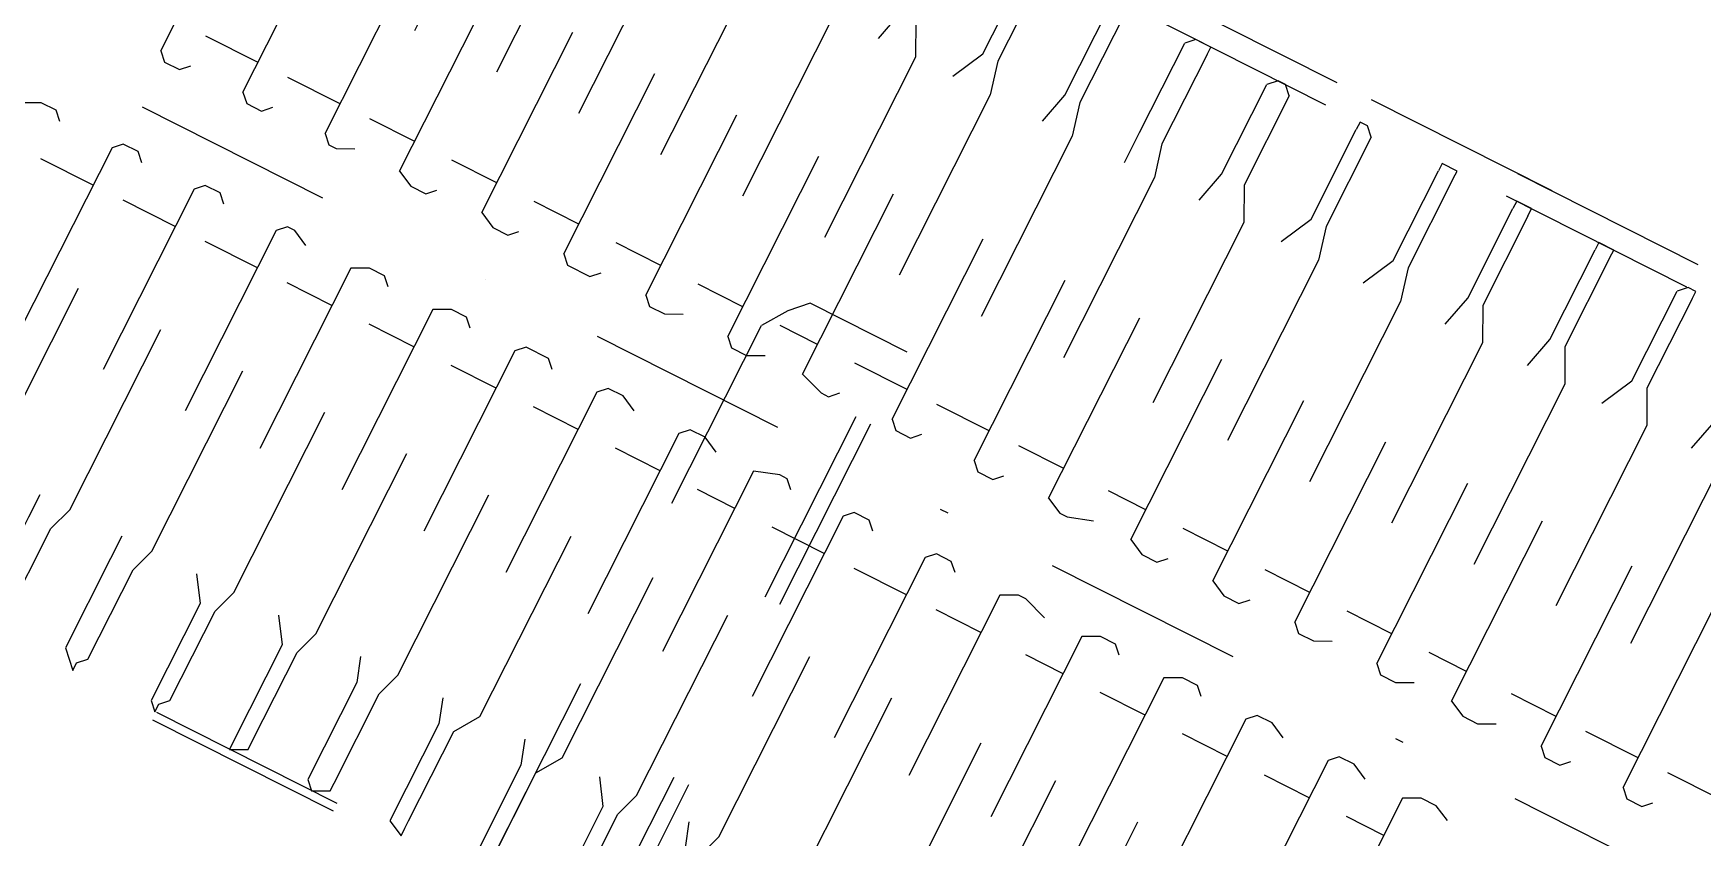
# Model space of a CAD drawing. Header units: metres. Extents: x 0 to 547597, y 0 to 1844684.
# Drawn here: x 543418.364 to 543419.19, y 1844513.316 to 1844513.714 of the extents above; entities that cross this region are included whole.
import ezdxf

# ---------------------------------------------------------------- set-up
doc = ezdxf.new("R2010")
doc.units = ezdxf.units.M
doc.linetypes.add('DASHED', pattern=[0.75, 0.5, -0.25])
doc.layers.add('5_Thep', color=4, linetype='Continuous')
doc.layers.add('TB220kVtuonglai', color=8, linetype='DASHED')

# ---------------------------------------------------------------- blocks, each defined once
blk = doc.blocks.new('MBA220-MB')
at = {"color": 1}
for points in [[(615.81, -2636.82), (628.21, -2636.82), (628.21, -1417.6)], [(615.81, -1417.6), (615.81, -2636.82)], [(615.81, -2636.82), (628.21, -2636.82), (628.21, -1417.6)], [(615.81, -1417.6), (615.81, -2636.82)], [(615.81, -1417.6), (615.81, -2636.82), (615.81, -1417.6)], [(1157.23, -1417.6), (1157.23, -2636.82)], [(1161.36, -1417.6), (1161.36, -2636.82), (1157.23, -2636.82)], [(1157.23, -1417.6), (1157.23, -2636.82)], [(1161.36, -1417.6), (1161.36, -2636.82), (1157.23, -2636.82)], [(1235.75, -1417.6), (1235.75, -2636.82)], [(1235.75, -1417.6), (1235.75, -2636.82)], [(892.72, -1698.64), (892.72, -1574.65)], [(847.25, -1607.72), (847.25, -1636.65)], [(632.34, -1640.78), (681.94, -1640.78), (698.47, -1636.65), (863.79, -1636.65)], [(863.79, -1653.18), (867.92, -1649.05), (867.92, -1640.78), (863.79, -1636.65)], [(863.79, -1653.18), (698.47, -1653.18), (681.94, -1649.05), (632.34, -1649.05)], [(847.25, -1653.18), (847.25, -1682.11)], [(632.34, -1682.11), (681.94, -1682.11), (698.47, -1682.11), (863.79, -1682.11)], [(632.34, -1682.11), (681.94, -1682.11), (698.47, -1682.11), (863.79, -1682.11)], [(863.79, -1698.64), (867.92, -1694.51), (867.92, -1686.24), (863.79, -1682.11)], [(863.79, -1698.64), (867.92, -1694.51), (867.92, -1686.24), (863.79, -1682.11)], [(863.79, -1698.64), (698.47, -1698.64), (681.94, -1694.51), (632.34, -1694.51)], [(863.79, -1698.64), (698.47, -1698.64), (681.94, -1694.51), (632.34, -1694.51)], [(847.25, -1698.64), (847.25, -1723.44)], [(632.34, -1731.71), (681.94, -1731.71), (698.47, -1723.44), (863.79, -1723.44)], [(632.34, -1731.71), (681.94, -1731.71), (698.47, -1723.44), (863.79, -1723.44)], [(863.79, -1748.24), (867.92, -1739.97), (867.92, -1731.71), (863.79, -1723.44)], [(863.79, -1748.24), (867.92, -1739.97), (867.92, -1731.71), (863.79, -1723.44)], [(1148.96, -1731.71), (1099.36, -1731.71), (1086.97, -1723.44), (917.51, -1723.44), (913.38, -1731.71), (913.38, -1739.97), (917.51, -1748.24), (1086.97, -1748.24), (1099.36, -1739.97), (1148.96, -1739.97), (1153.09, -1735.84), (1157.23, -1735.84), (1153.09, -1731.71), (1148.96, -1731.71)], [(1148.96, -1731.71), (1099.36, -1731.71), (1086.97, -1723.44), (917.51, -1723.44), (913.38, -1731.71), (913.38, -1739.97), (917.51, -1748.24), (1086.97, -1748.24), (1099.36, -1739.97), (1148.96, -1739.97), (1153.09, -1735.84), (1157.23, -1735.84), (1153.09, -1731.71), (1148.96, -1731.71)], [(632.34, -1731.71), (628.21, -1731.71), (628.21, -1735.84), (632.34, -1739.97)], [(632.34, -1731.71), (628.21, -1731.71), (628.21, -1735.84), (632.34, -1739.97)], [(863.79, -1748.24), (698.47, -1748.24), (681.94, -1739.97), (632.34, -1739.97)], [(863.79, -1748.24), (698.47, -1748.24), (681.94, -1739.97), (632.34, -1739.97)], [(847.25, -1748.24), (847.25, -1768.9)], [(938.18, -1748.24), (938.18, -1768.9)], [(938.18, -1748.24), (938.18, -1768.9)], [(892.72, -1764.77), (892.72, -1760.64)], [(632.34, -1777.17), (681.94, -1777.17), (698.47, -1768.9), (863.79, -1768.9)], [(632.34, -1777.17), (681.94, -1777.17), (698.47, -1768.9), (863.79, -1768.9)], [(863.79, -1789.57), (867.92, -1785.43), (867.92, -1777.17), (863.79, -1768.9)], [(863.79, -1789.57), (867.92, -1785.43), (867.92, -1777.17), (863.79, -1768.9)], [(1148.96, -1777.17), (1099.36, -1777.17), (1086.97, -1768.9), (917.51, -1768.9), (913.38, -1777.17), (913.38, -1785.43), (917.51, -1789.57), (1086.97, -1789.57), (1099.36, -1785.43), (1153.09, -1785.43), (1157.23, -1777.17), (1153.09, -1777.17), (1148.96, -1777.17)], [(1148.96, -1777.17), (1099.36, -1777.17), (1086.97, -1768.9), (917.51, -1768.9), (913.38, -1777.17), (913.38, -1785.43), (917.51, -1789.57), (1086.97, -1789.57), (1099.36, -1785.43), (1153.09, -1785.43), (1157.23, -1777.17), (1153.09, -1777.17), (1148.96, -1777.17)], [(632.34, -1777.17), (628.21, -1777.17), (628.21, -1785.43), (632.34, -1785.43)], [(632.34, -1777.17), (628.21, -1777.17), (628.21, -1785.43), (632.34, -1785.43)], [(863.79, -1789.57), (698.47, -1789.57), (681.94, -1785.43), (632.34, -1785.43)], [(863.79, -1789.57), (698.47, -1789.57), (681.94, -1785.43), (632.34, -1785.43)], [(847.25, -1789.57), (847.25, -1814.36)], [(938.18, -1789.57), (938.18, -1814.36)], [(938.18, -1789.57), (938.18, -1814.36)], [(632.34, -1822.63), (681.94, -1822.63), (698.47, -1814.36), (863.79, -1814.36)], [(632.34, -1822.63), (681.94, -1822.63), (698.47, -1814.36), (863.79, -1814.36)], [(863.79, -1835.03), (867.92, -1830.9), (867.92, -1822.63), (863.79, -1814.36)], [(863.79, -1835.03), (867.92, -1830.9), (867.92, -1822.63), (863.79, -1814.36)], [(1148.96, -1822.63), (1099.36, -1822.63), (1086.97, -1814.36), (917.51, -1814.36), (913.38, -1822.63), (913.38, -1830.9), (917.51, -1835.03), (1086.97, -1835.03), (1099.36, -1830.9), (1153.09, -1830.9), (1157.23, -1822.63), (1153.09, -1822.63), (1148.96, -1822.63)], [(1148.96, -1822.63), (1099.36, -1822.63), (1086.97, -1814.36), (917.51, -1814.36), (913.38, -1822.63), (913.38, -1830.9), (917.51, -1835.03), (1086.97, -1835.03), (1099.36, -1830.9), (1153.09, -1830.9), (1157.23, -1822.63), (1153.09, -1822.63), (1148.96, -1822.63)], [(632.34, -1822.63), (628.21, -1822.63), (628.21, -1830.9), (632.34, -1830.9)], [(632.34, -1822.63), (628.21, -1822.63), (628.21, -1830.9), (632.34, -1830.9)], [(863.79, -1835.03), (698.47, -1835.03), (681.94, -1830.9), (632.34, -1830.9)], [(863.79, -1835.03), (698.47, -1835.03), (681.94, -1830.9), (632.34, -1830.9)], [(892.72, -1954.88), (892.72, -1826.76)], [(847.25, -1835.03), (847.25, -1859.83)], [(938.18, -1835.03), (938.18, -1859.83)], [(938.18, -1835.03), (938.18, -1859.83)], [(632.34, -1863.96), (628.21, -1863.96), (628.21, -1872.23), (632.34, -1872.23)], [(632.34, -1863.96), (628.21, -1863.96), (628.21, -1872.23), (632.34, -1872.23)], [(632.34, -1863.96), (681.94, -1863.96), (698.47, -1859.83), (863.79, -1859.83)], [(632.34, -1863.96), (681.94, -1863.96), (698.47, -1859.83), (863.79, -1859.83)], [(863.79, -1880.49), (867.92, -1872.23), (867.92, -1863.96), (863.79, -1859.83)], [(863.79, -1880.49), (867.92, -1872.23), (867.92, -1863.96), (863.79, -1859.83)], [(1148.96, -1863.96), (1099.36, -1863.96), (1086.97, -1859.83), (917.51, -1859.83), (913.38, -1863.96), (913.38, -1872.23), (917.51, -1880.49), (1086.97, -1880.49), (1099.36, -1872.23), (1153.09, -1872.23), (1157.23, -1872.23), (1153.09, -1863.96), (1148.96, -1863.96)], [(1148.96, -1863.96), (1099.36, -1863.96), (1086.97, -1859.83), (917.51, -1859.83), (913.38, -1863.96), (913.38, -1872.23), (917.51, -1880.49), (1086.97, -1880.49), (1099.36, -1872.23), (1153.09, -1872.23), (1157.23, -1872.23), (1153.09, -1863.96), (1148.96, -1863.96)], [(863.79, -1880.49), (698.47, -1880.49), (681.94, -1872.23), (632.34, -1872.23)], [(863.79, -1880.49), (698.47, -1880.49), (681.94, -1872.23), (632.34, -1872.23)], [(847.25, -1880.49), (847.25, -1905.29)], [(938.18, -1880.49), (938.18, -1905.29)], [(938.18, -1880.49), (938.18, -1905.29)], [(632.34, -1909.42), (681.94, -1909.42), (698.47, -1905.29), (863.79, -1905.29)], [(632.34, -1909.42), (681.94, -1909.42), (698.47, -1905.29), (863.79, -1905.29)], [(863.79, -1925.95), (867.92, -1917.69), (867.92, -1909.42), (863.79, -1905.29)], [(863.79, -1925.95), (867.92, -1917.69), (867.92, -1909.42), (863.79, -1905.29)], [(1148.96, -1909.42), (1099.36, -1909.42), (1086.97, -1905.29), (917.51, -1905.29), (913.38, -1909.42), (913.38, -1917.69), (917.51, -1925.95), (1086.97, -1925.95), (1099.36, -1917.69), (1153.09, -1917.69), (1157.23, -1917.69), (1153.09, -1913.55), (1148.96, -1909.42)], [(1148.96, -1909.42), (1099.36, -1909.42), (1086.97, -1905.29), (917.51, -1905.29), (913.38, -1909.42), (913.38, -1917.69), (917.51, -1925.95), (1086.97, -1925.95), (1099.36, -1917.69), (1153.09, -1917.69), (1157.23, -1917.69), (1153.09, -1913.55), (1148.96, -1909.42)], [(632.34, -1909.42), (628.21, -1913.55), (628.21, -1917.69), (632.34, -1917.69)], [(632.34, -1909.42), (628.21, -1913.55), (628.21, -1917.69), (632.34, -1917.69)], [(863.79, -1925.95), (698.47, -1925.95), (681.94, -1917.69), (632.34, -1917.69)], [(863.79, -1925.95), (698.47, -1925.95), (681.94, -1917.69), (632.34, -1917.69)], [(847.25, -1925.95), (847.25, -1946.62)], [(938.18, -1925.95), (938.18, -1946.62)], [(938.18, -1925.95), (938.18, -1946.62)], [(632.34, -1954.88), (681.94, -1954.88), (698.47, -1946.62), (863.79, -1946.62)], [(632.34, -1954.88), (681.94, -1954.88), (698.47, -1946.62), (863.79, -1946.62)], [(863.79, -1971.42), (867.92, -1963.15), (867.92, -1959.02), (863.79, -1946.62)], [(863.79, -1971.42), (867.92, -1963.15), (867.92, -1959.02), (863.79, -1946.62)], [(1148.96, -1954.88), (1099.36, -1954.88), (1086.97, -1946.62), (917.51, -1946.62), (913.38, -1959.02), (913.38, -1963.15), (917.51, -1971.42), (1086.97, -1971.42), (1099.36, -1967.28), (1148.96, -1967.28), (1153.09, -1963.15), (1157.23, -1959.02), (1153.09, -1959.02), (1148.96, -1954.88)], [(1148.96, -1954.88), (1099.36, -1954.88), (1086.97, -1946.62), (917.51, -1946.62), (913.38, -1959.02), (913.38, -1963.15), (917.51, -1971.42), (1086.97, -1971.42), (1099.36, -1967.28), (1148.96, -1967.28), (1153.09, -1963.15), (1157.23, -1959.02), (1153.09, -1959.02), (1148.96, -1954.88)], [(632.34, -1954.88), (628.21, -1959.02), (628.21, -1963.15), (632.34, -1967.28)], [(632.34, -1954.88), (628.21, -1959.02), (628.21, -1963.15), (632.34, -1967.28)], [(863.79, -1971.42), (698.47, -1971.42), (681.94, -1967.28), (632.34, -1967.28)], [(863.79, -1971.42), (698.47, -1971.42), (681.94, -1967.28), (632.34, -1967.28)], [(847.25, -1971.42), (847.25, -1996.21)], [(938.18, -1971.42), (938.18, -1996.21)], [(938.18, -1971.42), (938.18, -1996.21)], [(632.34, -2000.35), (681.94, -2000.35), (698.47, -1996.21), (863.79, -1996.21)], [(632.34, -2000.35), (681.94, -2000.35), (698.47, -1996.21), (863.79, -1996.21)], [(863.79, -2012.75), (867.92, -2008.61), (867.92, -2000.35), (863.79, -1996.21)], [(863.79, -2012.75), (867.92, -2008.61), (867.92, -2000.35), (863.79, -1996.21)], [(1148.96, -2000.35), (1099.36, -2000.35), (1086.97, -1996.21), (917.51, -1996.21), (913.38, -2000.35), (913.38, -2008.61), (917.51, -2012.75), (1086.97, -2012.75), (1099.36, -2012.75), (1148.96, -2012.75), (1153.09, -2008.61), (1157.23, -2004.48), (1153.09, -2000.35), (1148.96, -2000.35)], [(1148.96, -2000.35), (1099.36, -2000.35), (1086.97, -1996.21), (917.51, -1996.21), (913.38, -2000.35), (913.38, -2008.61), (917.51, -2012.75), (1086.97, -2012.75), (1099.36, -2012.75), (1148.96, -2012.75), (1153.09, -2008.61), (1157.23, -2004.48), (1153.09, -2000.35), (1148.96, -2000.35)], [(632.34, -2000.35), (628.21, -2000.35), (628.21, -2008.61), (632.34, -2012.75)], [(632.34, -2000.35), (628.21, -2000.35), (628.21, -2008.61), (632.34, -2012.75)], [(863.79, -2012.75), (698.47, -2012.75), (681.94, -2012.75), (632.34, -2012.75)], [(863.79, -2012.75), (698.47, -2012.75), (681.94, -2012.75), (632.34, -2012.75)], [(847.25, -2012.75), (847.25, -2041.68)], [(892.72, -2016.88), (892.72, -2012.75)], [(938.18, -2012.75), (938.18, -2041.68)], [(938.18, -2012.75), (938.18, -2041.68)], [(632.34, -2045.81), (681.94, -2045.81), (698.47, -2041.68), (863.79, -2041.68)], [(632.34, -2045.81), (681.94, -2045.81), (698.47, -2041.68), (863.79, -2041.68)], [(863.79, -2058.21), (867.92, -2054.08), (867.92, -2045.81), (863.79, -2041.68)], [(863.79, -2058.21), (867.92, -2054.08), (867.92, -2045.81), (863.79, -2041.68)], [(1148.96, -2045.81), (1099.36, -2045.81), (1086.97, -2041.68), (917.51, -2041.68), (913.38, -2045.81), (913.38, -2054.08), (917.51, -2058.21), (1086.97, -2058.21), (1099.36, -2054.08), (1148.96, -2054.08), (1153.09, -2054.08), (1157.23, -2049.94), (1153.09, -2045.81), (1148.96, -2045.81)], [(1148.96, -2045.81), (1099.36, -2045.81), (1086.97, -2041.68), (917.51, -2041.68), (913.38, -2045.81), (913.38, -2054.08), (917.51, -2058.21), (1086.97, -2058.21), (1099.36, -2054.08), (1148.96, -2054.08), (1153.09, -2054.08), (1157.23, -2049.94), (1153.09, -2045.81), (1148.96, -2045.81)], [(863.79, -2058.21), (698.47, -2058.21), (681.94, -2054.08), (632.34, -2054.08)], [(863.79, -2058.21), (698.47, -2058.21), (681.94, -2054.08), (632.34, -2054.08)], [(847.25, -2058.21), (847.25, -2087.14)], [(938.18, -2058.21), (938.18, -2087.14)], [(938.18, -2058.21), (938.18, -2087.14)], [(830.72, -2066.47), (830.72, -2120.2), (838.99, -2128.47), (851.39, -2136.73)], [(1570.52, -2066.47), (830.72, -2066.47)], [(1570.52, -2074.74), (830.72, -2074.74)], [(892.72, -2206.99), (892.72, -2078.87)], [(632.34, -2091.27), (681.94, -2091.27), (698.47, -2087.14), (863.79, -2087.14)], [(632.34, -2091.27), (681.94, -2091.27), (698.47, -2087.14), (863.79, -2087.14)], [(863.79, -2107.8), (867.92, -2095.4), (867.92, -2091.27), (863.79, -2087.14)], [(863.79, -2107.8), (867.92, -2095.4), (867.92, -2091.27), (863.79, -2087.14)], [(1148.96, -2091.27), (1099.36, -2091.27), (1086.97, -2087.14), (917.51, -2087.14), (913.38, -2091.27), (913.38, -2095.4), (917.51, -2107.8), (1086.97, -2107.8), (1099.36, -2099.54), (1148.96, -2099.54), (1153.09, -2095.4), (1157.23, -2095.4), (1153.09, -2091.27), (1148.96, -2091.27)], [(1148.96, -2091.27), (1099.36, -2091.27), (1086.97, -2087.14), (917.51, -2087.14), (913.38, -2091.27), (913.38, -2095.4), (917.51, -2107.8), (1086.97, -2107.8), (1099.36, -2099.54), (1148.96, -2099.54), (1153.09, -2095.4), (1157.23, -2095.4), (1153.09, -2091.27), (1148.96, -2091.27)], [(863.79, -2107.8), (698.47, -2107.8), (681.94, -2099.54), (632.34, -2099.54)], [(863.79, -2107.8), (698.47, -2107.8), (681.94, -2099.54), (632.34, -2099.54)], [(847.25, -2107.8), (847.25, -2128.47)], [(938.18, -2107.8), (938.18, -2128.47)], [(938.18, -2107.8), (938.18, -2128.47)], [(632.34, -2136.73), (681.94, -2136.73), (698.47, -2128.47), (863.79, -2128.47)], [(632.34, -2136.73), (681.94, -2136.73), (698.47, -2128.47), (863.79, -2128.47)], [(863.79, -2149.13), (867.92, -2145), (867.92, -2136.73), (863.79, -2128.47)], [(863.79, -2149.13), (867.92, -2145), (867.92, -2136.73), (863.79, -2128.47)], [(1148.96, -2136.73), (1099.36, -2136.73), (1086.97, -2128.47), (917.51, -2128.47), (913.38, -2136.73), (913.38, -2145), (917.51, -2149.13), (1086.97, -2149.13), (1099.36, -2145), (1148.96, -2145), (1153.09, -2140.87), (1157.23, -2140.87), (1153.09, -2136.73), (1148.96, -2136.73)], [(1148.96, -2136.73), (1099.36, -2136.73), (1086.97, -2128.47), (917.51, -2128.47), (913.38, -2136.73), (913.38, -2145), (917.51, -2149.13), (1086.97, -2149.13), (1099.36, -2145), (1148.96, -2145), (1153.09, -2140.87), (1157.23, -2140.87), (1153.09, -2136.73), (1148.96, -2136.73)], [(1549.86, -2136.73), (851.39, -2136.73)], [(863.79, -2149.13), (698.47, -2149.13), (681.94, -2145), (632.34, -2145)], [(863.79, -2149.13), (698.47, -2149.13), (681.94, -2145), (632.34, -2145)], [(847.25, -2149.13), (847.25, -2173.93)], [(938.18, -2149.13), (938.18, -2173.93)], [(938.18, -2149.13), (938.18, -2173.93)], [(632.34, -2182.2), (681.94, -2182.2), (698.47, -2173.93), (863.79, -2173.93)], [(632.34, -2182.2), (681.94, -2182.2), (698.47, -2173.93), (863.79, -2173.93)], [(863.79, -2194.6), (867.92, -2190.46), (867.92, -2182.2), (863.79, -2173.93)], [(863.79, -2194.6), (867.92, -2190.46), (867.92, -2182.2), (863.79, -2173.93)], [(1148.96, -2182.2), (1099.36, -2182.2), (1086.97, -2173.93), (917.51, -2173.93), (913.38, -2182.2), (913.38, -2190.46), (917.51, -2194.6), (1086.97, -2194.6), (1099.36, -2190.46), (1153.09, -2190.46), (1157.23, -2182.2), (1153.09, -2182.2), (1148.96, -2182.2)], [(1148.96, -2182.2), (1099.36, -2182.2), (1086.97, -2173.93), (917.51, -2173.93), (913.38, -2182.2), (913.38, -2190.46), (917.51, -2194.6), (1086.97, -2194.6), (1099.36, -2190.46), (1153.09, -2190.46), (1157.23, -2182.2), (1153.09, -2182.2), (1148.96, -2182.2)], [(863.79, -2194.6), (698.47, -2194.6), (681.94, -2190.46), (632.34, -2190.46)], [(863.79, -2194.6), (698.47, -2194.6), (681.94, -2190.46), (632.34, -2190.46)], [(847.25, -2194.6), (847.25, -2219.39)], [(938.18, -2194.6), (938.18, -2219.39)], [(938.18, -2194.6), (938.18, -2219.39)], [(632.34, -2223.53), (681.94, -2223.53), (698.47, -2219.39), (863.79, -2219.39)], [(632.34, -2223.53), (681.94, -2223.53), (698.47, -2219.39), (863.79, -2219.39)], [(863.79, -2240.06), (867.92, -2235.92), (867.92, -2223.53), (863.79, -2219.39)], [(863.79, -2240.06), (867.92, -2235.92), (867.92, -2223.53), (863.79, -2219.39)], [(1148.96, -2223.53), (1099.36, -2223.53), (1086.97, -2219.39), (917.51, -2219.39), (913.38, -2223.53), (913.38, -2235.92), (917.51, -2240.06), (1086.97, -2240.06), (1099.36, -2235.92), (1153.09, -2235.92), (1157.23, -2231.79), (1153.09, -2223.53), (1148.96, -2223.53)], [(1148.96, -2223.53), (1099.36, -2223.53), (1086.97, -2219.39), (917.51, -2219.39), (913.38, -2223.53), (913.38, -2235.92), (917.51, -2240.06), (1086.97, -2240.06), (1099.36, -2235.92), (1153.09, -2235.92), (1157.23, -2231.79), (1153.09, -2223.53), (1148.96, -2223.53)], [(863.79, -2240.06), (698.47, -2240.06), (681.94, -2235.92), (632.34, -2235.92)], [(863.79, -2240.06), (698.47, -2240.06), (681.94, -2235.92), (632.34, -2235.92)], [(847.25, -2240.06), (847.25, -2264.86)], [(938.18, -2240.06), (938.18, -2264.86)], [(938.18, -2240.06), (938.18, -2264.86)], [(632.34, -2268.99), (681.94, -2268.99), (698.47, -2264.86), (863.79, -2264.86)], [(632.34, -2268.99), (681.94, -2268.99), (698.47, -2264.86), (863.79, -2264.86)], [(863.79, -2285.52), (867.92, -2277.25), (867.92, -2268.99), (863.79, -2264.86)], [(863.79, -2285.52), (867.92, -2277.25), (867.92, -2268.99), (863.79, -2264.86)], [(892.72, -2268.99), (892.72, -2268.99)], [(1148.96, -2268.99), (1099.36, -2268.99), (1086.97, -2264.86), (917.51, -2264.86), (913.38, -2268.99), (913.38, -2277.25), (917.51, -2285.52), (1086.97, -2285.52), (1099.36, -2277.25), (1153.09, -2277.25), (1157.23, -2277.25), (1153.09, -2268.99), (1148.96, -2268.99)], [(1148.96, -2268.99), (1099.36, -2268.99), (1086.97, -2264.86), (917.51, -2264.86), (913.38, -2268.99), (913.38, -2277.25), (917.51, -2285.52), (1086.97, -2285.52), (1099.36, -2277.25), (1153.09, -2277.25), (1157.23, -2277.25), (1153.09, -2268.99), (1148.96, -2268.99)], [(863.79, -2285.52), (698.47, -2285.52), (681.94, -2277.25), (632.34, -2277.25)], [(863.79, -2285.52), (698.47, -2285.52), (681.94, -2277.25), (632.34, -2277.25)], [(847.25, -2285.52), (847.25, -2310.32)], [(938.18, -2285.52), (938.18, -2310.32)], [(938.18, -2285.52), (938.18, -2310.32)], [(632.34, -2314.45), (681.94, -2314.45), (698.47, -2310.32), (863.79, -2310.32)], [(632.34, -2314.45), (681.94, -2314.45), (698.47, -2310.32), (863.79, -2310.32)], [(863.79, -2330.98), (867.92, -2322.72), (867.92, -2314.45), (863.79, -2310.32)], [(863.79, -2330.98), (867.92, -2322.72), (867.92, -2314.45), (863.79, -2310.32)], [(1148.96, -2314.45), (1099.36, -2314.45), (1086.97, -2310.32), (917.51, -2310.32), (913.38, -2314.45), (913.38, -2322.72), (917.51, -2330.98), (1086.97, -2330.98), (1099.36, -2322.72), (1153.09, -2322.72), (1157.23, -2318.58), (1153.09, -2318.58), (1148.96, -2314.45)], [(1148.96, -2314.45), (1099.36, -2314.45), (1086.97, -2310.32), (917.51, -2310.32), (913.38, -2314.45), (913.38, -2322.72), (917.51, -2330.98), (1086.97, -2330.98), (1099.36, -2322.72), (1153.09, -2322.72), (1157.23, -2318.58), (1153.09, -2318.58), (1148.96, -2314.45)], [(863.79, -2330.98), (698.47, -2330.98), (681.94, -2322.72), (632.34, -2322.72)], [(863.79, -2330.98), (698.47, -2330.98), (681.94, -2322.72), (632.34, -2322.72)], [(847.25, -2330.98), (847.25, -2355.78)], [(892.72, -2459.1), (892.72, -2335.12)], [(938.18, -2330.98), (938.18, -2355.78)], [(938.18, -2330.98), (938.18, -2355.78)], [(632.34, -2359.91), (681.94, -2359.91), (698.47, -2355.78), (863.79, -2355.78)], [(632.34, -2359.91), (681.94, -2359.91), (698.47, -2355.78), (863.79, -2355.78)], [(863.79, -2372.31), (867.92, -2368.18), (867.92, -2364.05), (863.79, -2355.78)], [(863.79, -2372.31), (867.92, -2368.18), (867.92, -2364.05), (863.79, -2355.78)], [(1148.96, -2359.91), (1099.36, -2359.91), (1086.97, -2355.78), (917.51, -2355.78), (913.38, -2364.05), (913.38, -2368.18), (917.51, -2372.31), (1086.97, -2372.31), (1099.36, -2372.31), (1148.96, -2372.31), (1153.09, -2368.18), (1157.23, -2364.05), (1153.09, -2364.05), (1148.96, -2359.91)], [(1148.96, -2359.91), (1099.36, -2359.91), (1086.97, -2355.78), (917.51, -2355.78), (913.38, -2364.05), (913.38, -2368.18), (917.51, -2372.31), (1086.97, -2372.31), (1099.36, -2372.31), (1148.96, -2372.31), (1153.09, -2368.18), (1157.23, -2364.05), (1153.09, -2364.05), (1148.96, -2359.91)], [(863.79, -2372.31), (698.47, -2372.31), (681.94, -2372.31), (632.34, -2372.31)], [(863.79, -2372.31), (698.47, -2372.31), (681.94, -2372.31), (632.34, -2372.31)], [(847.25, -2372.31), (847.25, -2401.24)], [(938.18, -2372.31), (938.18, -2401.24)], [(938.18, -2372.31), (938.18, -2401.24)], [(632.34, -2405.38), (681.94, -2405.38), (698.47, -2401.24), (863.79, -2401.24)], [(632.34, -2405.38), (681.94, -2405.38), (698.47, -2401.24), (863.79, -2401.24)], [(863.79, -2417.77), (867.92, -2413.64), (867.92, -2405.38), (863.79, -2401.24)], [(863.79, -2417.77), (867.92, -2413.64), (867.92, -2405.38), (863.79, -2401.24)], [(1148.96, -2405.38), (1099.36, -2405.38), (1086.97, -2401.24), (917.51, -2401.24), (913.38, -2405.38), (913.38, -2413.64), (917.51, -2417.77), (1086.97, -2417.77), (1099.36, -2417.77), (1148.96, -2417.77), (1153.09, -2413.64), (1157.23, -2409.51), (1153.09, -2405.38), (1148.96, -2405.38)], [(1148.96, -2405.38), (1099.36, -2405.38), (1086.97, -2401.24), (917.51, -2401.24), (913.38, -2405.38), (913.38, -2413.64), (917.51, -2417.77), (1086.97, -2417.77), (1099.36, -2417.77), (1148.96, -2417.77), (1153.09, -2413.64), (1157.23, -2409.51), (1153.09, -2405.38), (1148.96, -2405.38)], [(863.79, -2417.77), (698.47, -2417.77), (681.94, -2417.77), (632.34, -2417.77)], [(863.79, -2417.77), (698.47, -2417.77), (681.94, -2417.77), (632.34, -2417.77)], [(847.25, -2417.77), (847.25, -2446.71)], [(938.18, -2417.77), (938.18, -2446.71)], [(938.18, -2417.77), (938.18, -2446.71)], [(632.34, -2446.71), (681.94, -2446.71), (698.47, -2446.71), (863.79, -2446.71)], [(632.34, -2446.71), (681.94, -2446.71), (698.47, -2446.71), (863.79, -2446.71)], [(863.79, -2463.24), (867.92, -2459.1), (867.92, -2450.84), (863.79, -2446.71)], [(863.79, -2463.24), (867.92, -2459.1), (867.92, -2450.84), (863.79, -2446.71)], [(1148.96, -2446.71), (1099.36, -2446.71), (1086.97, -2446.71), (917.51, -2446.71), (913.38, -2450.84), (913.38, -2459.1), (917.51, -2463.24), (1086.97, -2463.24), (1099.36, -2459.1), (1148.96, -2459.1), (1153.09, -2459.1), (1157.23, -2454.97), (1153.09, -2450.84), (1148.96, -2446.71)], [(1148.96, -2446.71), (1099.36, -2446.71), (1086.97, -2446.71), (917.51, -2446.71), (913.38, -2450.84), (913.38, -2459.1), (917.51, -2463.24), (1086.97, -2463.24), (1099.36, -2459.1), (1148.96, -2459.1), (1153.09, -2459.1), (1157.23, -2454.97), (1153.09, -2450.84), (1148.96, -2446.71)], [(863.79, -2463.24), (698.47, -2463.24), (681.94, -2459.1), (632.34, -2459.1)], [(863.79, -2463.24), (698.47, -2463.24), (681.94, -2459.1), (632.34, -2459.1)], [(938.18, -2463.24), (938.18, -2492.17)], [(938.18, -2463.24), (938.18, -2492.17)], [(1148.96, -2496.3), (1099.36, -2496.3), (1086.97, -2492.17), (917.51, -2492.17), (913.38, -2496.3), (913.38, -2504.57), (917.51, -2512.83), (1086.97, -2512.83), (1099.36, -2504.57), (1148.96, -2504.57), (1153.09, -2500.43), (1157.23, -2500.43), (1153.09, -2496.3), (1148.96, -2496.3)], [(1148.96, -2496.3), (1099.36, -2496.3), (1086.97, -2492.17), (917.51, -2492.17), (913.38, -2496.3), (913.38, -2504.57), (917.51, -2512.83), (1086.97, -2512.83), (1099.36, -2504.57), (1148.96, -2504.57), (1153.09, -2500.43), (1157.23, -2500.43), (1153.09, -2496.3), (1148.96, -2496.3)]]:
    blk.add_lwpolyline(points, dxfattribs=at)
blk = doc.blocks.new('mb moiTQK')
at = {"color": 1}
for points in [[(-11.85126, -89.28037), (-12.57509, -87.40266, 0.310121), (-13.9747, -86.44219), (-18.13423, -86.44219, -0.414214), (-19.63423, -84.94219), (-19.63423, -84.69235)], [(-11.76728, -89.248), (-12.51369, -87.31173, 0.310121), (-13.9133, -86.35126), (-18.04331, -86.35126, -0.414214), (-19.54331, -84.85126), (-19.54331, -84.69235)]]:
    blk.add_lwpolyline(points, format="xyb", dxfattribs=at)
at = {"layer": 'TB220kVtuonglai', "ltscale": 3000, "xscale": 0.001, "yscale": 0.001, "zscale": 0.001}
blk.add_blockref('MBA220-MB', (-20.05166, -82.51016), dxfattribs=at)
blk = doc.blocks.new('ACAD-DinhViTuyenDz220kV')
blk.add_circle((543470.18793, 1844560.06958), 117.55145)
at = {"layer": '5_Thep', "rotation": 243.2403583287449}
blk.add_blockref('mb moiTQK', (543485.661, 1844458.313), dxfattribs=at)

msp = doc.modelspace()

# ---------------------------------------------------------------- block references
msp.add_blockref('ACAD-DinhViTuyenDz220kV', (0, 0))

doc.saveas('drawing.dxf')
